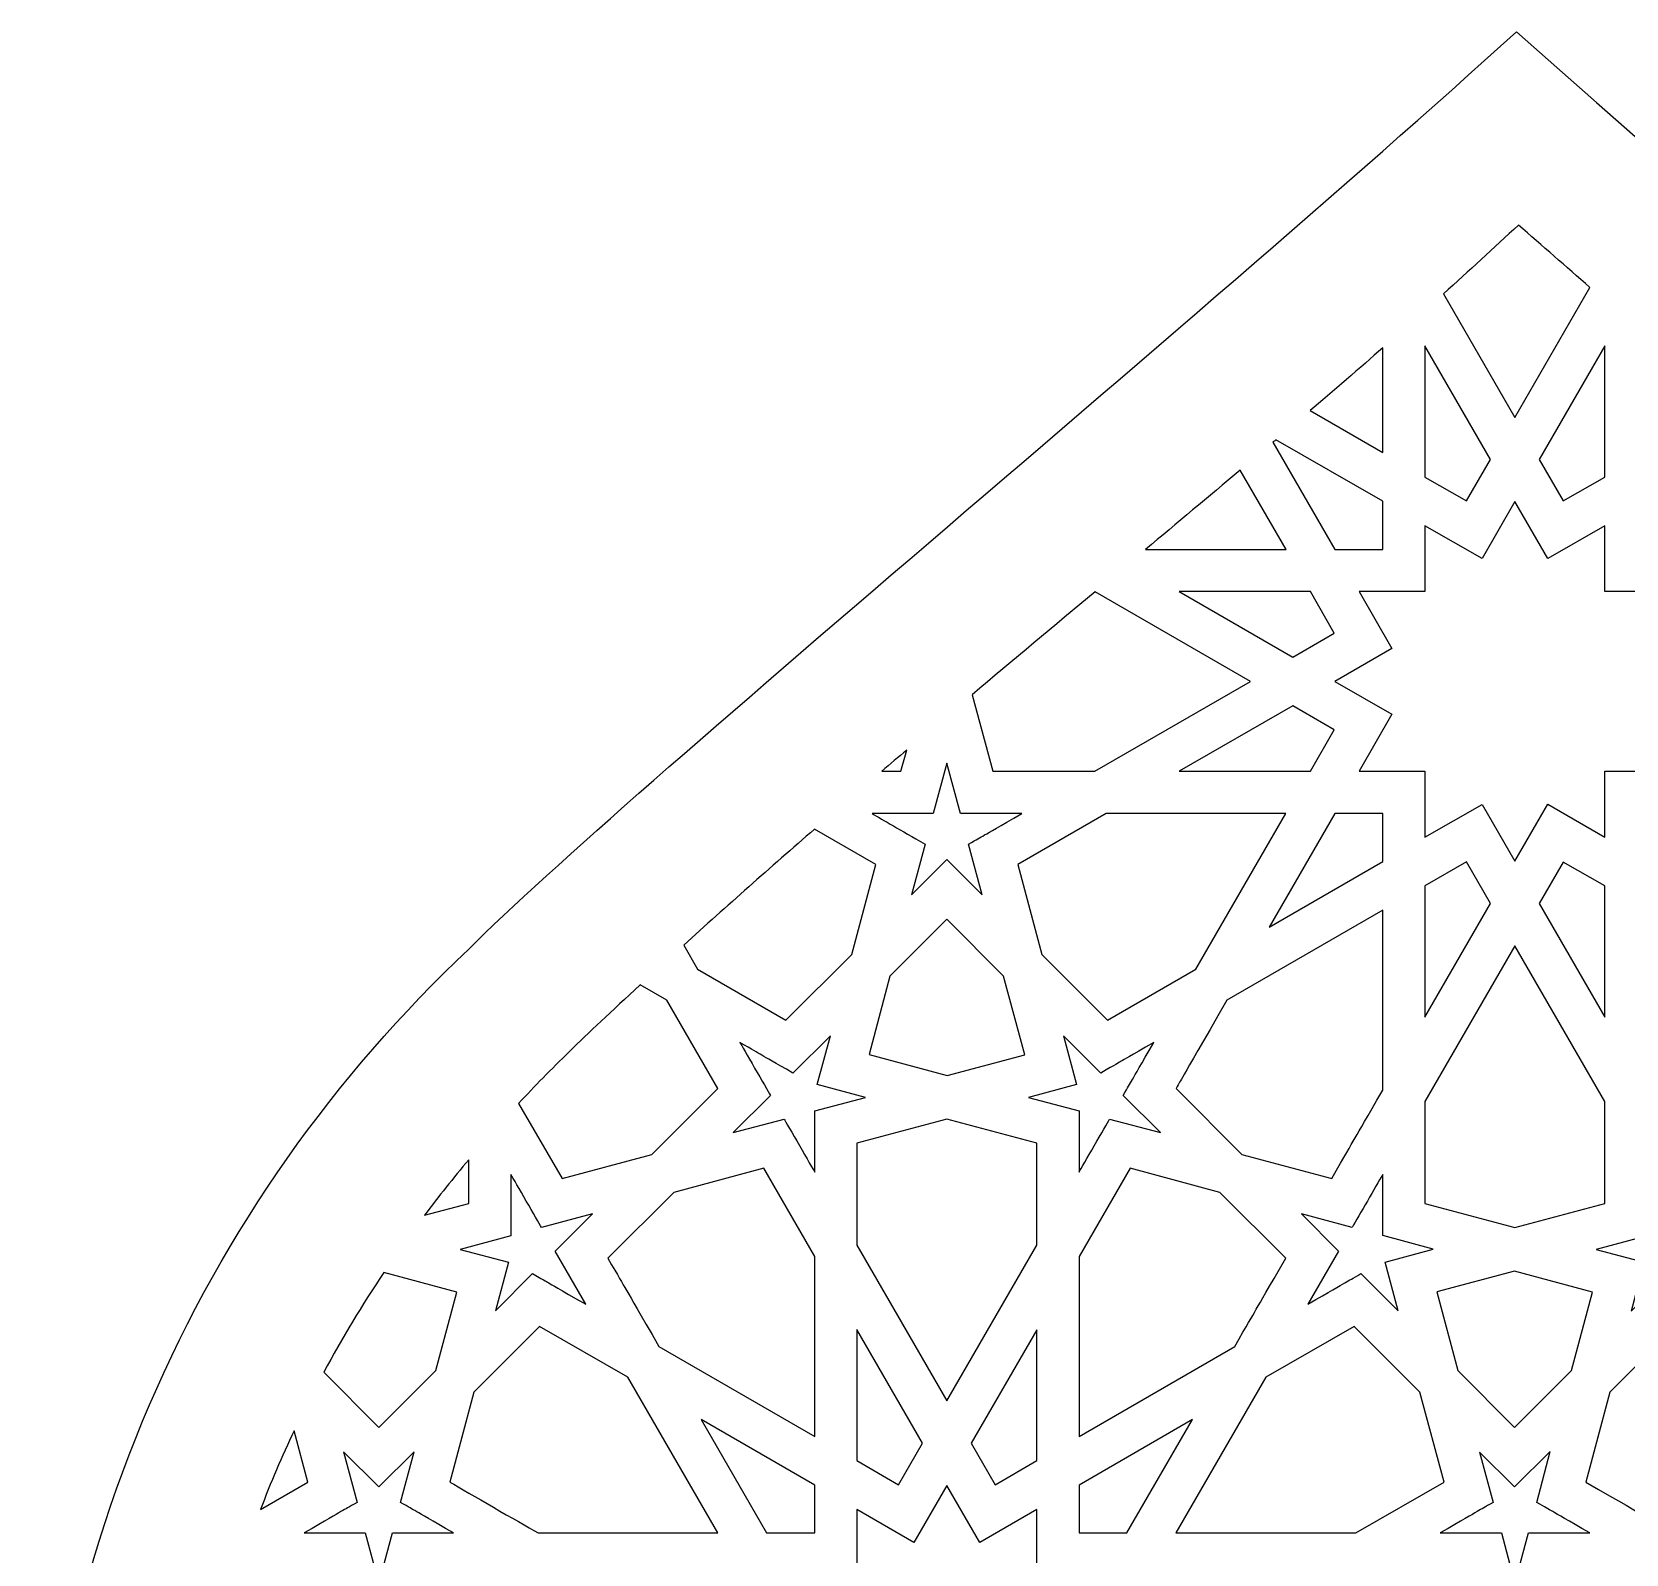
# Model space of a CAD drawing. Header units: millimetres. Extents: x -54 to 56, y -101 to 100.
# Drawn here: x -54.3 to 4.1, y 44.3 to 100.2 of the extents above; entities that cross this region are included whole.
import ezdxf

# ---------------------------------------------------------------- set-up
doc = ezdxf.new("R2010")
doc.units = ezdxf.units.MM
doc.header["$MEASUREMENT"] = 0
doc.layers.add('layer 1', color=7, linetype='Continuous')

msp = doc.modelspace()

# ---------------------------------------------------------------- linework, layer by layer
at = {"layer": 'layer 1', "color": 250}
for points, knots in [([(48.1386, 54.1623), (42.3711, 64.5167), (32.0929, 71.9141), (0.1217, 100.1639), (0.1217, 100.1639), (-12.0509, 89.1216), (-32.3955, 72.4154), (-38.3045, 66.5064), (-38.3045, 66.5064), (-48.153, 57.216), (-54.3278, 44.0535), (-54.3278, 28.0159), (-54.3278, 28.0159), (-54.144, -29.3356), (-54.2633, -80.8899), (-54.2633, -99.8357), (-54.2633, -99.8357), (-54.2633, -99.8357), (54.4481, -99.8357), (54.4481, -99.8357), (54.4481, -99.8357), (54.4481, -99.8357), (54.4424, -100.9781), (54.4424, 5.8646), (54.4424, 5.8646), (54.4424, 27.003), (56.0433, 40.3768), (48.1386, 54.1623)], [0, 0, 0, 0, 0.125, 0.125, 0.125, 0.125, 0.25, 0.25, 0.25, 0.25, 0.375, 0.375, 0.375, 0.375, 0.5, 0.5, 0.5, 0.5, 0.625, 0.625, 0.625, 0.625, 0.75, 0.75, 0.75, 0.75, 1, 1, 1, 1]), ([(0.1979, 93.0748), (1.0707, 92.3135), (1.9438, 91.5518), (2.8166, 90.7902), (2.8166, 90.7902), (2.8166, 90.7902), (0.0691, 86.021), (0.0691, 86.021), (0.0691, 86.021), (0.0691, 86.021), (-2.5499, 90.556), (-2.5499, 90.556), (-2.5499, 90.556), (-1.6242, 91.3934), (-0.7045, 92.2373), (0.1979, 93.0748)], [0, 0, 0, 0, 0.2, 0.2, 0.2, 0.2, 0.4, 0.4, 0.4, 0.4, 0.6, 0.6, 0.6, 0.6, 1, 1, 1, 1]), ([(-4.7819, 88.5698), (-4.7819, 88.5698), (-4.7819, 84.7267), (-4.7819, 84.7267), (-4.7819, 84.7267), (-4.7819, 84.7267), (-7.4475, 86.2676), (-7.4475, 86.2676), (-7.4475, 86.2676), (-6.6654, 86.9305), (-5.5644, 87.8706), (-4.7819, 88.5698)], [0, 0, 0, 0, 0.25, 0.25, 0.25, 0.25, 0.5, 0.5, 0.5, 0.5, 1, 1, 1, 1]), ([(-3.2353, 88.64), (-3.2353, 88.64), (-0.8273, 84.4744), (-0.8273, 84.4744), (-0.8273, 84.4744), (-0.8273, 84.4744), (-1.7061, 82.9515), (-1.7061, 82.9515), (-1.7061, 82.9515), (-1.7061, 82.9515), (-3.2353, 83.8302), (-3.2353, 83.8302), (-3.2353, 83.8302), (-3.2353, 83.8302), (-3.2353, 88.64), (-3.2353, 88.64)], [0, 0, 0, 0, 0.2, 0.2, 0.2, 0.2, 0.4, 0.4, 0.4, 0.4, 0.6, 0.6, 0.6, 0.6, 1, 1, 1, 1]), ([(3.3672, 88.64), (3.3672, 88.64), (3.3672, 83.8302), (3.3672, 83.8302), (3.3672, 83.8302), (3.3672, 83.8302), (1.8383, 82.9515), (1.8383, 82.9515), (1.8383, 82.9515), (1.8383, 82.9515), (0.9595, 84.4744), (0.9595, 84.4744), (0.9595, 84.4744), (0.9595, 84.4744), (3.3672, 88.64), (3.3672, 88.64)], [0, 0, 0, 0, 0.2, 0.2, 0.2, 0.2, 0.4, 0.4, 0.4, 0.4, 0.6, 0.6, 0.6, 0.6, 1, 1, 1, 1]), ([(-8.7013, 85.2011), (-8.7013, 85.2011), (-4.7819, 82.9398), (-4.7819, 82.9398), (-4.7819, 82.9398), (-4.7819, 82.9398), (-4.7819, 81.1759), (-4.7819, 81.1759), (-4.7819, 81.1759), (-4.7819, 81.1759), (-6.5395, 81.1759), (-6.5395, 81.1759), (-6.5395, 81.1759), (-6.5395, 81.1759), (-8.8124, 85.1073), (-8.8124, 85.1073), (-8.8124, 85.1073), (-8.7715, 85.1366), (-8.7366, 85.1659), (-8.7013, 85.2011)], [0, 0, 0, 0, 0.1666667, 0.1666667, 0.1666667, 0.1666667, 0.3333333, 0.3333333, 0.3333333, 0.3333333, 0.5, 0.5, 0.5, 0.5, 0.6666667, 0.6666667, 0.6666667, 0.6666667, 1, 1, 1, 1]), ([(-10.0136, 84.0881), (-10.0136, 84.0881), (-8.3263, 81.1759), (-8.3263, 81.1759), (-8.3263, 81.1759), (-8.3263, 81.1759), (-13.4818, 81.1759), (-13.4818, 81.1759), (-13.4818, 81.1759), (-12.3335, 82.1313), (-11.1736, 83.1039), (-10.0136, 84.0881)], [0, 0, 0, 0, 0.25, 0.25, 0.25, 0.25, 0.5, 0.5, 0.5, 0.5, 1, 1, 1, 1]), ([(-3.2353, 79.6294), (-3.2353, 79.6294), (-3.2353, 82.0434), (-3.2353, 82.0434), (-3.2353, 82.0434), (-3.2353, 82.0434), (-1.1377, 80.8366), (-1.1377, 80.8366), (-1.1377, 80.8366), (-1.1377, 80.8366), (0.0691, 82.9278), (0.0691, 82.9278), (0.0691, 82.9278), (0.0691, 82.9278), (1.276, 80.8366), (1.276, 80.8366), (1.276, 80.8366), (1.276, 80.8366), (3.3672, 82.0434), (3.3672, 82.0434), (3.3672, 82.0434), (3.3672, 82.0434), (3.3672, 79.6294), (3.3672, 79.6294), (3.3672, 79.6294), (3.3672, 79.6294), (5.7809, 79.6294), (5.7809, 79.6294), (5.7809, 79.6294), (5.7809, 79.6294), (4.5741, 77.5381), (4.5741, 77.5381), (4.5741, 77.5381), (4.5741, 77.5381), (6.6657, 76.3312), (6.6657, 76.3312), (6.6657, 76.3312), (6.6657, 76.3312), (4.5741, 75.1244), (4.5741, 75.1244), (4.5741, 75.1244), (4.5741, 75.1244), (5.7809, 73.0328), (5.7809, 73.0328), (5.7809, 73.0328), (5.7809, 73.0328), (3.3672, 73.0328), (3.3672, 73.0328), (3.3672, 73.0328), (3.3672, 73.0328), (3.3672, 70.6134), (3.3672, 70.6134), (3.3672, 70.6134), (3.3672, 70.6134), (1.276, 71.8259), (1.276, 71.8259), (1.276, 71.8259), (1.276, 71.8259), (0.0691, 69.7347), (0.0691, 69.7347), (0.0691, 69.7347), (0.0691, 69.7347), (-1.1377, 71.8203), (-1.1377, 71.8203), (-1.1377, 71.8203), (-1.1377, 71.8203), (-3.2353, 70.6134), (-3.2353, 70.6134), (-3.2353, 70.6134), (-3.2353, 70.6134), (-3.2353, 73.0328), (-3.2353, 73.0328), (-3.2353, 73.0328), (-3.2353, 73.0328), (-5.6491, 73.0328), (-5.6491, 73.0328), (-5.6491, 73.0328), (-5.6491, 73.0328), (-4.4422, 75.1244), (-4.4422, 75.1244), (-4.4422, 75.1244), (-4.4422, 75.1244), (-6.5335, 76.3312), (-6.5335, 76.3312), (-6.5335, 76.3312), (-6.5335, 76.3312), (-4.4422, 77.5381), (-4.4422, 77.5381), (-4.4422, 77.5381), (-4.4422, 77.5381), (-5.6491, 79.6294), (-5.6491, 79.6294), (-5.6491, 79.6294), (-5.6491, 79.6294), (-3.2353, 79.6294), (-3.2353, 79.6294)], [0, 0, 0, 0, 0.04, 0.04, 0.04, 0.04, 0.08, 0.08, 0.08, 0.08, 0.12, 0.12, 0.12, 0.12, 0.16, 0.16, 0.16, 0.16, 0.2, 0.2, 0.2, 0.2, 0.24, 0.24, 0.24, 0.24, 0.28, 0.28, 0.28, 0.28, 0.32, 0.32, 0.32, 0.32, 0.36, 0.36, 0.36, 0.36, 0.4, 0.4, 0.4, 0.4, 0.44, 0.44, 0.44, 0.44, 0.48, 0.48, 0.48, 0.48, 0.52, 0.52, 0.52, 0.52, 0.56, 0.56, 0.56, 0.56, 0.6, 0.6, 0.6, 0.6, 0.64, 0.64, 0.64, 0.64, 0.68, 0.68, 0.68, 0.68, 0.72, 0.72, 0.72, 0.72, 0.76, 0.76, 0.76, 0.76, 0.8, 0.8, 0.8, 0.8, 0.84, 0.84, 0.84, 0.84, 0.88, 0.88, 0.88, 0.88, 0.92, 0.92, 0.92, 0.92, 1, 1, 1, 1]), ([(-15.3332, 79.6237), (-15.3332, 79.6237), (-9.627, 76.3312), (-9.627, 76.3312), (-9.627, 76.3312), (-9.627, 76.3312), (-15.3448, 73.0328), (-15.3448, 73.0328), (-15.3448, 73.0328), (-15.3448, 73.0328), (-19.0825, 73.0328), (-19.0825, 73.0328), (-19.0825, 73.0328), (-19.0825, 73.0328), (-19.8384, 75.8448), (-19.8384, 75.8448), (-19.8384, 75.8448), (-18.3328, 77.1162), (-16.8272, 78.3759), (-15.3332, 79.6237)], [0, 0, 0, 0, 0.1666667, 0.1666667, 0.1666667, 0.1666667, 0.3333333, 0.3333333, 0.3333333, 0.3333333, 0.5, 0.5, 0.5, 0.5, 0.6666667, 0.6666667, 0.6666667, 0.6666667, 1, 1, 1, 1]), ([(-12.2456, 79.6294), (-12.2456, 79.6294), (-7.4359, 79.6294), (-7.4359, 79.6294), (-7.4359, 79.6294), (-7.4359, 79.6294), (-6.5571, 78.1064), (-6.5571, 78.1064), (-6.5571, 78.1064), (-6.5571, 78.1064), (-8.08, 77.2217), (-8.08, 77.2217), (-8.08, 77.2217), (-8.08, 77.2217), (-12.2456, 79.6294), (-12.2456, 79.6294)], [0, 0, 0, 0, 0.2, 0.2, 0.2, 0.2, 0.4, 0.4, 0.4, 0.4, 0.6, 0.6, 0.6, 0.6, 1, 1, 1, 1]), ([(-6.5571, 74.5561), (-6.5571, 74.5561), (-7.4359, 73.0328), (-7.4359, 73.0328), (-7.4359, 73.0328), (-7.4359, 73.0328), (-12.2456, 73.0328), (-12.2456, 73.0328), (-12.2456, 73.0328), (-12.2456, 73.0328), (-8.08, 75.4348), (-8.08, 75.4348), (-8.08, 75.4348), (-8.08, 75.4348), (-6.5571, 74.5561), (-6.5571, 74.5561)], [0, 0, 0, 0, 0.2, 0.2, 0.2, 0.2, 0.4, 0.4, 0.4, 0.4, 0.6, 0.6, 0.6, 0.6, 1, 1, 1, 1]), ([(-22.2404, 73.8121), (-22.2404, 73.8121), (-22.4513, 73.0328), (-22.4513, 73.0328), (-22.4513, 73.0328), (-22.4513, 73.0328), (-23.1544, 73.0328), (-23.1544, 73.0328), (-23.1544, 73.0328), (-22.8497, 73.2967), (-22.5451, 73.5542), (-22.2404, 73.8121)], [0, 0, 0, 0, 0.25, 0.25, 0.25, 0.25, 0.5, 0.5, 0.5, 0.5, 1, 1, 1, 1]), ([(-21.2678, 71.4802), (-21.2678, 71.4802), (-20.77, 73.3376), (-20.77, 73.3376), (-20.77, 73.3376), (-20.77, 73.3376), (-20.2719, 71.4802), (-20.2719, 71.4802), (-20.2719, 71.4802), (-20.2719, 71.4802), (-18.022, 71.4802), (-18.022, 71.4802), (-18.022, 71.4802), (-19.7098, 70.509), (-19.3135, 70.7362), (-19.973, 70.3612), (-19.973, 70.3612), (-19.973, 70.3612), (-19.4752, 68.4985), (-19.4752, 68.4985), (-19.4752, 68.4985), (-19.4752, 68.4985), (-20.77, 69.7932), (-20.77, 69.7932), (-20.77, 69.7932), (-20.77, 69.7932), (-22.0646, 68.4985), (-22.0646, 68.4985), (-22.0646, 68.4985), (-22.0646, 68.4985), (-21.5666, 70.3612), (-21.5666, 70.3612), (-21.5666, 70.3612), (-22.5044, 70.8939), (-23.0852, 71.2414), (-23.5117, 71.4802), (-23.5117, 71.4802), (-23.5117, 71.4802), (-21.2678, 71.4802), (-21.2678, 71.4802)], [0, 0, 0, 0, 0.0909091, 0.0909091, 0.0909091, 0.0909091, 0.1818182, 0.1818182, 0.1818182, 0.1818182, 0.2727273, 0.2727273, 0.2727273, 0.2727273, 0.3636364, 0.3636364, 0.3636364, 0.3636364, 0.4545455, 0.4545455, 0.4545455, 0.4545455, 0.5454545, 0.5454545, 0.5454545, 0.5454545, 0.6363636, 0.6363636, 0.6363636, 0.6363636, 0.7272727, 0.7272727, 0.7272727, 0.7272727, 0.8181818, 0.8181818, 0.8181818, 0.8181818, 1, 1, 1, 1]), ([(-8.3319, 71.4802), (-8.3319, 71.4802), (-11.6304, 65.7684), (-11.6304, 65.7684), (-11.6304, 65.7684), (-11.6304, 65.7684), (-14.8703, 63.8994), (-14.8703, 63.8994), (-14.8703, 63.8994), (-14.8703, 63.8994), (-17.284, 66.3131), (-17.284, 66.3131), (-17.284, 66.3131), (-17.284, 66.3131), (-18.1688, 69.6115), (-18.1688, 69.6115), (-18.1688, 69.6115), (-18.1688, 69.6115), (-14.9289, 71.4802), (-14.9289, 71.4802), (-14.9289, 71.4802), (-14.9289, 71.4802), (-8.3319, 71.4802), (-8.3319, 71.4802)], [0, 0, 0, 0, 0.1428571, 0.1428571, 0.1428571, 0.1428571, 0.2857143, 0.2857143, 0.2857143, 0.2857143, 0.4285714, 0.4285714, 0.4285714, 0.4285714, 0.5714286, 0.5714286, 0.5714286, 0.5714286, 0.7142857, 0.7142857, 0.7142857, 0.7142857, 1, 1, 1, 1]), ([(-4.7819, 69.7227), (-4.7819, 69.7227), (-8.9475, 67.315), (-8.9475, 67.315), (-8.9475, 67.315), (-8.9475, 67.315), (-6.5395, 71.4802), (-6.5395, 71.4802), (-6.5395, 71.4802), (-6.5395, 71.4802), (-4.7819, 71.4802), (-4.7819, 71.4802), (-4.7819, 71.4802), (-4.7819, 71.4802), (-4.7819, 69.7227), (-4.7819, 69.7227)], [0, 0, 0, 0, 0.2, 0.2, 0.2, 0.2, 0.4, 0.4, 0.4, 0.4, 0.6, 0.6, 0.6, 0.6, 1, 1, 1, 1]), ([(-25.6208, 70.9122), (-25.6208, 70.9122), (-23.3711, 69.6115), (-23.3711, 69.6115), (-23.3711, 69.6115), (-23.3711, 69.6115), (-24.2557, 66.3131), (-24.2557, 66.3131), (-24.2557, 66.3131), (-24.2557, 66.3131), (-26.6695, 63.8994), (-26.6695, 63.8994), (-26.6695, 63.8994), (-26.6695, 63.8994), (-29.9092, 65.7684), (-29.9092, 65.7684), (-29.9092, 65.7684), (-29.9092, 65.7684), (-30.419, 66.6528), (-30.419, 66.6528), (-30.419, 66.6528), (-28.8431, 68.0882), (-27.2376, 69.5061), (-25.6208, 70.9122)], [0, 0, 0, 0, 0.1428571, 0.1428571, 0.1428571, 0.1428571, 0.2857143, 0.2857143, 0.2857143, 0.2857143, 0.4285714, 0.4285714, 0.4285714, 0.4285714, 0.5714286, 0.5714286, 0.5714286, 0.5714286, 0.7142857, 0.7142857, 0.7142857, 0.7142857, 1, 1, 1, 1]), ([(-3.2353, 64.0165), (-3.2353, 64.0165), (-3.2353, 68.8266), (-3.2353, 68.8266), (-3.2353, 68.8266), (-3.2353, 68.8266), (-1.7061, 69.711), (-1.7061, 69.711), (-1.7061, 69.711), (-1.7061, 69.711), (-0.8273, 68.1821), (-0.8273, 68.1821), (-0.8273, 68.1821), (-0.8273, 68.1821), (-3.2353, 64.0165), (-3.2353, 64.0165)], [0, 0, 0, 0, 0.2, 0.2, 0.2, 0.2, 0.4, 0.4, 0.4, 0.4, 0.6, 0.6, 0.6, 0.6, 1, 1, 1, 1]), ([(3.3672, 64.0165), (3.3672, 64.0165), (0.9595, 68.1821), (0.9595, 68.1821), (0.9595, 68.1821), (0.9595, 68.1821), (1.8383, 69.7054), (1.8383, 69.7054), (1.8383, 69.7054), (1.8383, 69.7054), (3.3672, 68.8266), (3.3672, 68.8266), (3.3672, 68.8266), (3.3672, 68.8266), (3.3672, 64.0165), (3.3672, 64.0165)], [0, 0, 0, 0, 0.2, 0.2, 0.2, 0.2, 0.4, 0.4, 0.4, 0.4, 0.6, 0.6, 0.6, 0.6, 1, 1, 1, 1]), ([(-12.3628, 61.3978), (-12.1052, 61.849), (-12.4157, 61.31), (-10.4941, 64.6374), (-10.4941, 64.6374), (-10.4941, 64.6374), (-4.7819, 67.9358), (-4.7819, 67.9358), (-4.7819, 67.9358), (-4.7819, 67.9358), (-4.7819, 61.3333), (-4.7819, 61.3333), (-4.7819, 61.3333), (-6.0004, 59.2243), (-5.6374, 59.8512), (-6.6506, 58.0933), (-6.6506, 58.0933), (-6.6506, 58.0933), (-9.9491, 58.9785), (-9.9491, 58.9785), (-9.9491, 58.9785), (-9.9491, 58.9785), (-12.3628, 61.3978), (-12.3628, 61.3978)], [0, 0, 0, 0, 0.1428571, 0.1428571, 0.1428571, 0.1428571, 0.2857143, 0.2857143, 0.2857143, 0.2857143, 0.4285714, 0.4285714, 0.4285714, 0.4285714, 0.5714286, 0.5714286, 0.5714286, 0.5714286, 0.7142857, 0.7142857, 0.7142857, 0.7142857, 1, 1, 1, 1]), ([(-17.9109, 62.6339), (-17.9109, 62.6339), (-20.7582, 61.8723), (-20.7582, 61.8723), (-20.7582, 61.8723), (-20.7582, 61.8723), (-23.623, 62.6399), (-23.623, 62.6399), (-23.623, 62.6399), (-23.623, 62.6399), (-22.8555, 65.5221), (-22.8555, 65.5221), (-22.8555, 65.5221), (-22.8555, 65.5221), (-20.77, 67.6081), (-20.77, 67.6081), (-20.77, 67.6081), (-20.77, 67.6081), (-18.6842, 65.5161), (-18.6842, 65.5161), (-18.6842, 65.5161), (-18.6842, 65.5161), (-17.9109, 62.6339), (-17.9109, 62.6339)], [0, 0, 0, 0, 0.1428571, 0.1428571, 0.1428571, 0.1428571, 0.2857143, 0.2857143, 0.2857143, 0.2857143, 0.4285714, 0.4285714, 0.4285714, 0.4285714, 0.5714286, 0.5714286, 0.5714286, 0.5714286, 0.7142857, 0.7142857, 0.7142857, 0.7142857, 1, 1, 1, 1]), ([(0.0691, 66.6355), (0.0691, 66.6355), (3.3672, 60.9233), (3.3672, 60.9233), (3.3672, 60.9233), (3.3672, 60.9233), (3.3672, 57.1796), (3.3672, 57.1796), (3.3672, 57.1796), (3.3672, 57.1796), (0.0691, 56.2949), (0.0691, 56.2949), (0.0691, 56.2949), (0.0691, 56.2949), (-3.2353, 57.1796), (-3.2353, 57.1796), (-3.2353, 57.1796), (-3.2353, 57.1796), (-3.2353, 60.9233), (-3.2353, 60.9233), (-3.2353, 60.9233), (-3.2353, 60.9233), (0.0691, 66.6355), (0.0691, 66.6355)], [0, 0, 0, 0, 0.1428571, 0.1428571, 0.1428571, 0.1428571, 0.2857143, 0.2857143, 0.2857143, 0.2857143, 0.4285714, 0.4285714, 0.4285714, 0.4285714, 0.5714286, 0.5714286, 0.5714286, 0.5714286, 0.7142857, 0.7142857, 0.7142857, 0.7142857, 1, 1, 1, 1]), ([(-32.0125, 65.1997), (-32.0125, 65.1997), (-31.0401, 64.6374), (-31.0401, 64.6374), (-31.0401, 64.6374), (-31.0401, 64.6374), (-29.171, 61.3978), (-29.171, 61.3978), (-29.171, 61.3978), (-29.171, 61.3978), (-31.5848, 58.9785), (-31.5848, 58.9785), (-31.5848, 58.9785), (-31.5848, 58.9785), (-34.8831, 58.0933), (-34.8831, 58.0933), (-34.8831, 58.0933), (-34.8831, 58.0933), (-36.4765, 60.8471), (-36.4765, 60.8471), (-36.4765, 60.8471), (-35.2803, 62.1334), (-34.1632, 63.216), (-32.0125, 65.1997)], [0, 0, 0, 0, 0.1428571, 0.1428571, 0.1428571, 0.1428571, 0.2857143, 0.2857143, 0.2857143, 0.2857143, 0.4285714, 0.4285714, 0.4285714, 0.4285714, 0.5714286, 0.5714286, 0.5714286, 0.5714286, 0.7142857, 0.7142857, 0.7142857, 0.7142857, 1, 1, 1, 1]), ([(-28.3567, 63.0851), (-27.3902, 62.5225), (-27.8236, 62.7747), (-26.4116, 61.9601), (-26.4116, 61.9601), (-26.4116, 61.9601), (-25.0408, 63.331), (-25.0408, 63.331), (-25.0408, 63.331), (-25.0408, 63.331), (-25.5212, 61.5442), (-25.5212, 61.5442), (-25.5212, 61.5442), (-25.5212, 61.5442), (-23.7577, 61.0697), (-23.7577, 61.0697), (-23.7577, 61.0697), (-23.7577, 61.0697), (-25.6149, 60.5716), (-25.6149, 60.5716), (-25.6149, 60.5716), (-25.6149, 60.5716), (-25.6149, 58.3279), (-25.6149, 58.3279), (-25.6149, 58.3279), (-25.6952, 58.4722), (-26.6572, 60.1306), (-26.7398, 60.2732), (-26.7398, 60.2732), (-26.7398, 60.2732), (-28.6027, 59.775), (-28.6027, 59.775), (-28.6027, 59.775), (-28.6027, 59.775), (-27.2376, 61.1399), (-27.2376, 61.1399), (-27.2376, 61.1399), (-27.3765, 61.3844), (-28.2724, 62.9331), (-28.3567, 63.0851)], [0, 0, 0, 0, 0.0909091, 0.0909091, 0.0909091, 0.0909091, 0.1818182, 0.1818182, 0.1818182, 0.1818182, 0.2727273, 0.2727273, 0.2727273, 0.2727273, 0.3636364, 0.3636364, 0.3636364, 0.3636364, 0.4545455, 0.4545455, 0.4545455, 0.4545455, 0.5454545, 0.5454545, 0.5454545, 0.5454545, 0.6363636, 0.6363636, 0.6363636, 0.6363636, 0.7272727, 0.7272727, 0.7272727, 0.7272727, 0.8181818, 0.8181818, 0.8181818, 0.8181818, 1, 1, 1, 1]), ([(-16.4931, 63.331), (-16.4931, 63.331), (-15.1222, 61.9601), (-15.1222, 61.9601), (-15.1222, 61.9601), (-13.9393, 62.6456), (-14.9613, 62.0593), (-13.177, 63.0851), (-13.177, 63.0851), (-14.1475, 61.4059), (-13.9182, 61.8021), (-14.302, 61.1399), (-14.302, 61.1399), (-14.302, 61.1399), (-12.9311, 59.775), (-12.9311, 59.775), (-12.9311, 59.775), (-12.9311, 59.775), (-14.8001, 60.2732), (-14.8001, 60.2732), (-14.8001, 60.2732), (-14.9229, 60.0502), (-15.796, 58.5389), (-15.9191, 58.3279), (-15.9191, 58.3279), (-15.9191, 58.3279), (-15.9191, 60.5776), (-15.9191, 60.5776), (-15.9191, 60.5776), (-15.9191, 60.5776), (-17.7701, 61.0697), (-17.7701, 61.0697), (-17.7701, 61.0697), (-17.7701, 61.0697), (-16.0126, 61.5382), (-16.0126, 61.5382), (-16.0126, 61.5382), (-16.0126, 61.5382), (-16.4931, 63.331), (-16.4931, 63.331)], [0, 0, 0, 0, 0.0909091, 0.0909091, 0.0909091, 0.0909091, 0.1818182, 0.1818182, 0.1818182, 0.1818182, 0.2727273, 0.2727273, 0.2727273, 0.2727273, 0.3636364, 0.3636364, 0.3636364, 0.3636364, 0.4545455, 0.4545455, 0.4545455, 0.4545455, 0.5454545, 0.5454545, 0.5454545, 0.5454545, 0.6363636, 0.6363636, 0.6363636, 0.6363636, 0.7272727, 0.7272727, 0.7272727, 0.7272727, 0.8181818, 0.8181818, 0.8181818, 0.8181818, 1, 1, 1, 1]), ([(-20.77, 60.2732), (-20.77, 60.2732), (-17.4713, 59.388), (-17.4713, 59.388), (-17.4713, 59.388), (-17.4713, 59.388), (-17.4713, 55.6447), (-17.4713, 55.6447), (-17.4713, 55.6447), (-17.4713, 55.6447), (-20.77, 49.9329), (-20.77, 49.9329), (-20.77, 49.9329), (-20.77, 49.9329), (-24.0683, 55.6447), (-24.0683, 55.6447), (-24.0683, 55.6447), (-24.0683, 55.6447), (-24.0683, 59.388), (-24.0683, 59.388), (-24.0683, 59.388), (-24.0683, 59.388), (-20.77, 60.2732), (-20.77, 60.2732)], [0, 0, 0, 0, 0.1428571, 0.1428571, 0.1428571, 0.1428571, 0.2857143, 0.2857143, 0.2857143, 0.2857143, 0.4285714, 0.4285714, 0.4285714, 0.4285714, 0.5714286, 0.5714286, 0.5714286, 0.5714286, 0.7142857, 0.7142857, 0.7142857, 0.7142857, 1, 1, 1, 1]), ([(-38.3045, 58.7788), (-38.3045, 58.7788), (-38.3045, 57.1796), (-38.3045, 57.1796), (-38.3045, 57.1796), (-38.3045, 57.1796), (-39.9274, 56.7461), (-39.9274, 56.7461), (-39.9274, 56.7461), (-39.4059, 57.4315), (-38.8728, 58.1113), (-38.3045, 58.7788)], [0, 0, 0, 0, 0.25, 0.25, 0.25, 0.25, 0.5, 0.5, 0.5, 0.5, 1, 1, 1, 1]), ([(-36.7578, 55.9904), (-36.7578, 55.9904), (-36.7578, 58.2401), (-36.7578, 58.2401), (-36.7578, 58.2401), (-36.594, 57.9589), (-35.7971, 56.5764), (-35.633, 56.2949), (-35.633, 56.2949), (-35.633, 56.2949), (-33.7701, 56.793), (-33.7701, 56.793), (-33.7701, 56.793), (-33.7701, 56.793), (-35.135, 55.4281), (-35.135, 55.4281), (-35.135, 55.4281), (-35.135, 55.4281), (-34.0101, 53.4769), (-34.0101, 53.4769), (-34.0101, 53.4769), (-36.0721, 54.6672), (-34.8997, 53.9986), (-35.9612, 54.6019), (-35.9612, 54.6019), (-35.9612, 54.6019), (-37.3262, 53.2366), (-37.3262, 53.2366), (-37.3262, 53.2366), (-37.3262, 53.2366), (-36.8457, 55.0238), (-36.8457, 55.0238), (-36.8457, 55.0238), (-36.8457, 55.0238), (-38.6151, 55.4923), (-38.6151, 55.4923), (-38.6151, 55.4923), (-38.6151, 55.4923), (-36.7578, 55.9904), (-36.7578, 55.9904)], [0, 0, 0, 0, 0.0909091, 0.0909091, 0.0909091, 0.0909091, 0.1818182, 0.1818182, 0.1818182, 0.1818182, 0.2727273, 0.2727273, 0.2727273, 0.2727273, 0.3636364, 0.3636364, 0.3636364, 0.3636364, 0.4545455, 0.4545455, 0.4545455, 0.4545455, 0.5454545, 0.5454545, 0.5454545, 0.5454545, 0.6363636, 0.6363636, 0.6363636, 0.6363636, 0.7272727, 0.7272727, 0.7272727, 0.7272727, 0.8181818, 0.8181818, 0.8181818, 0.8181818, 1, 1, 1, 1]), ([(-27.4837, 58.4687), (-27.4837, 58.4687), (-25.6149, 55.2284), (-25.6149, 55.2284), (-25.6149, 55.2284), (-25.6149, 55.2284), (-25.6149, 48.6318), (-25.6149, 48.6318), (-25.6149, 48.6318), (-25.6149, 48.6318), (-31.327, 51.9303), (-31.327, 51.9303), (-31.327, 51.9303), (-32.7915, 54.4611), (-32.3874, 53.77), (-33.2018, 55.1702), (-33.2018, 55.1702), (-33.2018, 55.1702), (-30.788, 57.5836), (-30.788, 57.5836), (-30.788, 57.5836), (-30.788, 57.5836), (-27.4837, 58.4687), (-27.4837, 58.4687)], [0, 0, 0, 0, 0.1428571, 0.1428571, 0.1428571, 0.1428571, 0.2857143, 0.2857143, 0.2857143, 0.2857143, 0.4285714, 0.4285714, 0.4285714, 0.4285714, 0.5714286, 0.5714286, 0.5714286, 0.5714286, 0.7142857, 0.7142857, 0.7142857, 0.7142857, 1, 1, 1, 1]), ([(-10.7516, 57.5836), (-10.7516, 57.5836), (-8.3379, 55.1702), (-8.3379, 55.1702), (-8.3379, 55.1702), (-9.6855, 52.8324), (-9.246, 53.5884), (-10.2069, 51.9303), (-10.2069, 51.9303), (-10.2069, 51.9303), (-15.9191, 48.6318), (-15.9191, 48.6318), (-15.9191, 48.6318), (-15.9191, 48.6318), (-15.9191, 55.2284), (-15.9191, 55.2284), (-15.9191, 55.2284), (-15.9191, 55.2284), (-14.0501, 58.4687), (-14.0501, 58.4687), (-14.0501, 58.4687), (-14.0501, 58.4687), (-10.7516, 57.5836), (-10.7516, 57.5836)], [0, 0, 0, 0, 0.1428571, 0.1428571, 0.1428571, 0.1428571, 0.2857143, 0.2857143, 0.2857143, 0.2857143, 0.4285714, 0.4285714, 0.4285714, 0.4285714, 0.5714286, 0.5714286, 0.5714286, 0.5714286, 0.7142857, 0.7142857, 0.7142857, 0.7142857, 1, 1, 1, 1]), ([(-2.9365, 55.4983), (-2.9365, 55.4983), (-4.6941, 55.0295), (-4.6941, 55.0295), (-4.6941, 55.0295), (-4.6941, 55.0295), (-4.2196, 53.2426), (-4.2196, 53.2426), (-4.2196, 53.2426), (-4.2196, 53.2426), (-5.5788, 54.6019), (-5.5788, 54.6019), (-5.5788, 54.6019), (-6.2445, 54.2234), (-5.8445, 54.453), (-7.5237, 53.4829), (-7.5237, 53.4829), (-7.5237, 53.4829), (-6.3991, 55.4281), (-6.3991, 55.4281), (-6.3991, 55.4281), (-6.3991, 55.4281), (-7.764, 56.793), (-7.764, 56.793), (-7.764, 56.793), (-7.764, 56.793), (-5.9066, 56.2949), (-5.9066, 56.2949), (-5.9066, 56.2949), (-5.6374, 56.7577), (-5.0454, 57.7773), (-4.7819, 58.2401), (-4.7819, 58.2401), (-4.7819, 58.2401), (-4.7819, 55.9961), (-4.7819, 55.9961), (-4.7819, 55.9961), (-4.7819, 55.9961), (-2.9365, 55.4983), (-2.9365, 55.4983)], [0, 0, 0, 0, 0.0909091, 0.0909091, 0.0909091, 0.0909091, 0.1818182, 0.1818182, 0.1818182, 0.1818182, 0.2727273, 0.2727273, 0.2727273, 0.2727273, 0.3636364, 0.3636364, 0.3636364, 0.3636364, 0.4545455, 0.4545455, 0.4545455, 0.4545455, 0.5454545, 0.5454545, 0.5454545, 0.5454545, 0.6363636, 0.6363636, 0.6363636, 0.6363636, 0.7272727, 0.7272727, 0.7272727, 0.7272727, 0.8181818, 0.8181818, 0.8181818, 0.8181818, 1, 1, 1, 1]), ([(5.9626, 56.418), (5.9626, 56.418), (6.5133, 56.418), (6.5133, 56.418), (6.5133, 56.418), (6.5133, 56.418), (7.9018, 56.793), (7.9018, 56.793), (7.9018, 56.793), (7.9018, 56.793), (6.537, 55.4281), (6.537, 55.4281), (6.537, 55.4281), (6.537, 55.4281), (7.656, 53.4769), (7.656, 53.4769), (7.656, 53.4769), (5.7802, 54.5663), (6.4717, 54.1694), (5.7107, 54.6019), (5.7107, 54.6019), (5.7107, 54.6019), (4.3282, 53.225), (4.3282, 53.225), (4.3282, 53.225), (4.3282, 53.225), (4.8147, 55.0238), (4.8147, 55.0238), (4.8147, 55.0238), (4.8147, 55.0238), (3.0512, 55.4923), (3.0512, 55.4923), (3.0512, 55.4923), (3.0512, 55.4923), (4.9142, 55.9904), (4.9142, 55.9904), (4.9142, 55.9904), (4.9142, 55.9904), (4.9142, 58.2401), (4.9142, 58.2401), (4.9142, 58.2401), (4.9142, 58.2401), (5.9626, 56.418), (5.9626, 56.418)], [0, 0, 0, 0, 0.0833333, 0.0833333, 0.0833333, 0.0833333, 0.1666667, 0.1666667, 0.1666667, 0.1666667, 0.25, 0.25, 0.25, 0.25, 0.3333333, 0.3333333, 0.3333333, 0.3333333, 0.4166667, 0.4166667, 0.4166667, 0.4166667, 0.5, 0.5, 0.5, 0.5, 0.5833333, 0.5833333, 0.5833333, 0.5833333, 0.6666667, 0.6666667, 0.6666667, 0.6666667, 0.75, 0.75, 0.75, 0.75, 0.8333333, 0.8333333, 0.8333333, 0.8333333, 1, 1, 1, 1]), ([(-41.4154, 54.6428), (-41.4154, 54.6428), (-38.744, 53.9281), (-38.744, 53.9281), (-38.744, 53.9281), (-38.744, 53.9281), (-39.5173, 51.0459), (-39.5173, 51.0459), (-39.5173, 51.0459), (-39.5173, 51.0459), (-41.6029, 48.9599), (-41.6029, 48.9599), (-41.6029, 48.9599), (-41.6029, 48.9599), (-43.6242, 50.987), (-43.6242, 50.987), (-43.6242, 50.987), (-42.9503, 52.2351), (-42.218, 53.4536), (-41.4154, 54.6428)], [0, 0, 0, 0, 0.1666667, 0.1666667, 0.1666667, 0.1666667, 0.3333333, 0.3333333, 0.3333333, 0.3333333, 0.5, 0.5, 0.5, 0.5, 0.6666667, 0.6666667, 0.6666667, 0.6666667, 1, 1, 1, 1]), ([(2.1431, 51.0459), (2.1431, 51.0459), (0.0571, 48.9599), (0.0571, 48.9599), (0.0571, 48.9599), (0.0571, 48.9599), (-2.0285, 51.0515), (-2.0285, 51.0515), (-2.0285, 51.0515), (-2.0285, 51.0515), (-2.8018, 53.9337), (-2.8018, 53.9337), (-2.8018, 53.9337), (-2.8018, 53.9337), (0.0515, 54.6957), (0.0515, 54.6957), (0.0515, 54.6957), (0.0515, 54.6957), (2.916, 53.9281), (2.916, 53.9281), (2.916, 53.9281), (2.916, 53.9281), (2.1431, 51.0459), (2.1431, 51.0459)], [0, 0, 0, 0, 0.1428571, 0.1428571, 0.1428571, 0.1428571, 0.2857143, 0.2857143, 0.2857143, 0.2857143, 0.4285714, 0.4285714, 0.4285714, 0.4285714, 0.5714286, 0.5714286, 0.5714286, 0.5714286, 0.7142857, 0.7142857, 0.7142857, 0.7142857, 1, 1, 1, 1]), ([(-32.4636, 50.7993), (-32.4636, 50.7993), (-29.1651, 45.0875), (-29.1651, 45.0875), (-29.1651, 45.0875), (-29.1651, 45.0875), (-35.7619, 45.0875), (-35.7619, 45.0875), (-35.7619, 45.0875), (-36.5059, 45.5154), (-38.2928, 46.5462), (-39.0017, 46.9565), (-39.0017, 46.9565), (-39.0017, 46.9565), (-38.1171, 50.2546), (-38.1171, 50.2546), (-38.1171, 50.2546), (-38.1171, 50.2546), (-35.7033, 52.6687), (-35.7033, 52.6687), (-35.7033, 52.6687), (-35.7033, 52.6687), (-32.4636, 50.7993), (-32.4636, 50.7993)], [0, 0, 0, 0, 0.1428571, 0.1428571, 0.1428571, 0.1428571, 0.2857143, 0.2857143, 0.2857143, 0.2857143, 0.4285714, 0.4285714, 0.4285714, 0.4285714, 0.5714286, 0.5714286, 0.5714286, 0.5714286, 0.7142857, 0.7142857, 0.7142857, 0.7142857, 1, 1, 1, 1]), ([(-2.5323, 46.9565), (-2.5323, 46.9565), (-5.7718, 45.0875), (-5.7718, 45.0875), (-5.7718, 45.0875), (-5.7718, 45.0875), (-12.3744, 45.0875), (-12.3744, 45.0875), (-12.3744, 45.0875), (-12.3744, 45.0875), (-9.0703, 50.7993), (-9.0703, 50.7993), (-9.0703, 50.7993), (-9.0703, 50.7993), (-5.8307, 52.6687), (-5.8307, 52.6687), (-5.8307, 52.6687), (-5.8307, 52.6687), (-3.4167, 50.2546), (-3.4167, 50.2546), (-3.4167, 50.2546), (-3.4167, 50.2546), (-2.5323, 46.9565), (-2.5323, 46.9565)], [0, 0, 0, 0, 0.1428571, 0.1428571, 0.1428571, 0.1428571, 0.2857143, 0.2857143, 0.2857143, 0.2857143, 0.4285714, 0.4285714, 0.4285714, 0.4285714, 0.5714286, 0.5714286, 0.5714286, 0.5714286, 0.7142857, 0.7142857, 0.7142857, 0.7142857, 1, 1, 1, 1]), ([(9.2085, 50.7993), (9.2085, 50.7993), (12.5067, 45.0875), (12.5067, 45.0875), (12.5067, 45.0875), (12.5067, 45.0875), (5.9101, 45.0875), (5.9101, 45.0875), (5.9101, 45.0875), (4.6799, 45.7906), (5.371, 45.3923), (2.6702, 46.9565), (2.6702, 46.9565), (2.6702, 46.9565), (3.5489, 50.2546), (3.5489, 50.2546), (3.5489, 50.2546), (3.5489, 50.2546), (5.9626, 52.6687), (5.9626, 52.6687), (5.9626, 52.6687), (5.9626, 52.6687), (9.2085, 50.7993), (9.2085, 50.7993)], [0, 0, 0, 0, 0.1428571, 0.1428571, 0.1428571, 0.1428571, 0.2857143, 0.2857143, 0.2857143, 0.2857143, 0.4285714, 0.4285714, 0.4285714, 0.4285714, 0.5714286, 0.5714286, 0.5714286, 0.5714286, 0.7142857, 0.7142857, 0.7142857, 0.7142857, 1, 1, 1, 1]), ([(-24.0683, 47.7414), (-24.0683, 47.7414), (-24.0683, 52.5512), (-24.0683, 52.5512), (-24.0683, 52.5512), (-24.0683, 52.5512), (-21.6603, 48.386), (-21.6603, 48.386), (-21.6603, 48.386), (-21.6603, 48.386), (-22.5391, 46.857), (-22.5391, 46.857), (-22.5391, 46.857), (-22.5391, 46.857), (-24.0683, 47.7414), (-24.0683, 47.7414)], [0, 0, 0, 0, 0.2, 0.2, 0.2, 0.2, 0.4, 0.4, 0.4, 0.4, 0.6, 0.6, 0.6, 0.6, 1, 1, 1, 1]), ([(-19.8735, 48.386), (-19.8735, 48.386), (-17.4713, 52.5456), (-17.4713, 52.5456), (-17.4713, 52.5456), (-17.4713, 52.5456), (-17.4713, 47.7414), (-17.4713, 47.7414), (-17.4713, 47.7414), (-17.4713, 47.7414), (-18.9946, 46.857), (-18.9946, 46.857), (-18.9946, 46.857), (-18.9946, 46.857), (-19.8735, 48.386), (-19.8735, 48.386)], [0, 0, 0, 0, 0.2, 0.2, 0.2, 0.2, 0.4, 0.4, 0.4, 0.4, 0.6, 0.6, 0.6, 0.6, 1, 1, 1, 1]), ([(-25.6149, 45.0875), (-25.6149, 45.0875), (-27.3783, 45.0875), (-27.3783, 45.0875), (-27.3783, 45.0875), (-27.3783, 45.0875), (-29.7803, 49.2471), (-29.7803, 49.2471), (-29.7803, 49.2471), (-29.7803, 49.2471), (-25.6149, 46.845), (-25.6149, 46.845), (-25.6149, 46.845), (-25.6149, 46.845), (-25.6149, 45.0875), (-25.6149, 45.0875)], [0, 0, 0, 0, 0.2, 0.2, 0.2, 0.2, 0.4, 0.4, 0.4, 0.4, 0.6, 0.6, 0.6, 0.6, 1, 1, 1, 1]), ([(-15.9191, 46.845), (-15.9191, 46.845), (-11.7535, 49.2531), (-11.7535, 49.2531), (-11.7535, 49.2531), (-11.7535, 49.2531), (-14.1616, 45.0875), (-14.1616, 45.0875), (-14.1616, 45.0875), (-14.1616, 45.0875), (-15.9191, 45.0875), (-15.9191, 45.0875), (-15.9191, 45.0875), (-15.9191, 45.0875), (-15.9191, 46.845), (-15.9191, 46.845)], [0, 0, 0, 0, 0.2, 0.2, 0.2, 0.2, 0.4, 0.4, 0.4, 0.4, 0.6, 0.6, 0.6, 0.6, 1, 1, 1, 1]), ([(-44.708, 48.8372), (-44.708, 48.8372), (-44.2042, 46.9565), (-44.2042, 46.9565), (-44.2042, 46.9565), (-44.2042, 46.9565), (-45.9441, 45.9546), (-45.9441, 45.9546), (-45.9441, 45.9546), (-45.5691, 46.9329), (-45.159, 47.8938), (-44.708, 48.8372)], [0, 0, 0, 0, 0.25, 0.25, 0.25, 0.25, 0.5, 0.5, 0.5, 0.5, 1, 1, 1, 1]), ([(-42.8975, 48.0695), (-42.8975, 48.0695), (-41.6029, 46.7748), (-41.6029, 46.7748), (-41.6029, 46.7748), (-41.6029, 46.7748), (-40.3082, 48.0635), (-40.3082, 48.0635), (-40.3082, 48.0635), (-40.3082, 48.0635), (-40.8062, 46.2065), (-40.8062, 46.2065), (-40.8062, 46.2065), (-40.1405, 45.8283), (-40.5404, 46.0576), (-38.8611, 45.0875), (-38.8611, 45.0875), (-38.8611, 45.0875), (-41.105, 45.0875), (-41.105, 45.0875), (-41.105, 45.0875), (-41.105, 45.0875), (-41.6029, 43.2301), (-41.6029, 43.2301), (-41.6029, 43.2301), (-41.6029, 43.2301), (-42.1009, 45.0875), (-42.1009, 45.0875), (-42.1009, 45.0875), (-42.1009, 45.0875), (-44.3448, 45.0875), (-44.3448, 45.0875), (-44.3448, 45.0875), (-42.6653, 46.058), (-43.0615, 45.8304), (-42.3998, 46.2065), (-42.3998, 46.2065), (-42.3998, 46.2065), (-42.8975, 48.0695), (-42.8975, 48.0695)], [0, 0, 0, 0, 0.0909091, 0.0909091, 0.0909091, 0.0909091, 0.1818182, 0.1818182, 0.1818182, 0.1818182, 0.2727273, 0.2727273, 0.2727273, 0.2727273, 0.3636364, 0.3636364, 0.3636364, 0.3636364, 0.4545455, 0.4545455, 0.4545455, 0.4545455, 0.5454545, 0.5454545, 0.5454545, 0.5454545, 0.6363636, 0.6363636, 0.6363636, 0.6363636, 0.7272727, 0.7272727, 0.7272727, 0.7272727, 0.8181818, 0.8181818, 0.8181818, 0.8181818, 1, 1, 1, 1]), ([(-1.2256, 48.0579), (-1.2256, 48.0579), (0.0571, 46.7748), (0.0571, 46.7748), (0.0571, 46.7748), (0.0571, 46.7748), (1.3638, 48.0752), (1.3638, 48.0752), (1.3638, 48.0752), (1.3638, 48.0752), (0.8657, 46.2065), (0.8657, 46.2065), (0.8657, 46.2065), (1.5314, 45.8283), (1.1317, 46.058), (2.8109, 45.0875), (2.8109, 45.0875), (2.8109, 45.0875), (0.5612, 45.0875), (0.5612, 45.0875), (0.5612, 45.0875), (0.5612, 45.0875), (0.0691, 43.2301), (0.0691, 43.2301), (0.0691, 43.2301), (0.0691, 43.2301), (-0.429, 45.0875), (-0.429, 45.0875), (-0.429, 45.0875), (-0.429, 45.0875), (-2.6787, 45.0875), (-2.6787, 45.0875), (-2.6787, 45.0875), (-0.991, 46.0587), (-1.3875, 45.8318), (-0.7278, 46.2065), (-0.7278, 46.2065), (-0.7278, 46.2065), (-1.2256, 48.0579), (-1.2256, 48.0579)], [0, 0, 0, 0, 0.0909091, 0.0909091, 0.0909091, 0.0909091, 0.1818182, 0.1818182, 0.1818182, 0.1818182, 0.2727273, 0.2727273, 0.2727273, 0.2727273, 0.3636364, 0.3636364, 0.3636364, 0.3636364, 0.4545455, 0.4545455, 0.4545455, 0.4545455, 0.5454545, 0.5454545, 0.5454545, 0.5454545, 0.6363636, 0.6363636, 0.6363636, 0.6363636, 0.7272727, 0.7272727, 0.7272727, 0.7272727, 0.8181818, 0.8181818, 0.8181818, 0.8181818, 1, 1, 1, 1]), ([(-21.9767, 44.7418), (-21.9767, 44.7418), (-20.77, 46.8334), (-20.77, 46.8334), (-20.77, 46.8334), (-20.77, 46.8334), (-19.5631, 44.7418), (-19.5631, 44.7418), (-19.5631, 44.7418), (-19.5631, 44.7418), (-17.4713, 45.9486), (-17.4713, 45.9486), (-17.4713, 45.9486), (-17.4713, 45.9486), (-17.4713, 43.5349), (-17.4713, 43.5349), (-17.4713, 43.5349), (-17.4713, 43.5349), (-15.052, 43.5349), (-15.052, 43.5349), (-15.052, 43.5349), (-15.052, 43.5349), (-16.2588, 41.4436), (-16.2588, 41.4436), (-16.2588, 41.4436), (-16.2588, 41.4436), (-14.1732, 40.2368), (-14.1732, 40.2368), (-14.1732, 40.2368), (-14.1732, 40.2368), (-16.2588, 39.0296), (-16.2588, 39.0296), (-16.2588, 39.0296), (-16.2588, 39.0296), (-15.052, 36.9383), (-15.052, 36.9383), (-15.052, 36.9383), (-15.052, 36.9383), (-17.4713, 36.9383), (-17.4713, 36.9383), (-17.4713, 36.9383), (-17.4713, 36.9383), (-17.4713, 34.5246), (-17.4713, 34.5246), (-17.4713, 34.5246), (-17.4713, 34.5246), (-19.5631, 35.7315), (-19.5631, 35.7315), (-19.5631, 35.7315), (-19.5631, 35.7315), (-20.77, 33.6398), (-20.77, 33.6398), (-20.77, 33.6398), (-20.77, 33.6398), (-21.9767, 35.7315), (-21.9767, 35.7315), (-21.9767, 35.7315), (-21.9767, 35.7315), (-24.0683, 34.5246), (-24.0683, 34.5246), (-24.0683, 34.5246), (-24.0683, 34.5246), (-24.0683, 36.9383), (-24.0683, 36.9383), (-24.0683, 36.9383), (-24.0683, 36.9383), (-26.4821, 36.9383), (-26.4821, 36.9383), (-26.4821, 36.9383), (-26.4821, 36.9383), (-25.2752, 39.0296), (-25.2752, 39.0296), (-25.2752, 39.0296), (-25.2752, 39.0296), (-27.3666, 40.2368), (-27.3666, 40.2368), (-27.3666, 40.2368), (-27.3666, 40.2368), (-25.2752, 41.4436), (-25.2752, 41.4436), (-25.2752, 41.4436), (-25.2752, 41.4436), (-26.4821, 43.5349), (-26.4821, 43.5349), (-26.4821, 43.5349), (-26.4821, 43.5349), (-24.0683, 43.5349), (-24.0683, 43.5349), (-24.0683, 43.5349), (-24.0683, 43.5349), (-24.0683, 45.9486), (-24.0683, 45.9486), (-24.0683, 45.9486), (-24.0683, 45.9486), (-21.9767, 44.7418), (-21.9767, 44.7418)], [0, 0, 0, 0, 0.04, 0.04, 0.04, 0.04, 0.08, 0.08, 0.08, 0.08, 0.12, 0.12, 0.12, 0.12, 0.16, 0.16, 0.16, 0.16, 0.2, 0.2, 0.2, 0.2, 0.24, 0.24, 0.24, 0.24, 0.28, 0.28, 0.28, 0.28, 0.32, 0.32, 0.32, 0.32, 0.36, 0.36, 0.36, 0.36, 0.4, 0.4, 0.4, 0.4, 0.44, 0.44, 0.44, 0.44, 0.48, 0.48, 0.48, 0.48, 0.52, 0.52, 0.52, 0.52, 0.56, 0.56, 0.56, 0.56, 0.6, 0.6, 0.6, 0.6, 0.64, 0.64, 0.64, 0.64, 0.68, 0.68, 0.68, 0.68, 0.72, 0.72, 0.72, 0.72, 0.76, 0.76, 0.76, 0.76, 0.8, 0.8, 0.8, 0.8, 0.84, 0.84, 0.84, 0.84, 0.88, 0.88, 0.88, 0.88, 0.92, 0.92, 0.92, 0.92, 1, 1, 1, 1])]:
    msp.add_open_spline(points, degree=3, knots=knots, dxfattribs=at)

doc.saveas('drawing.dxf')
